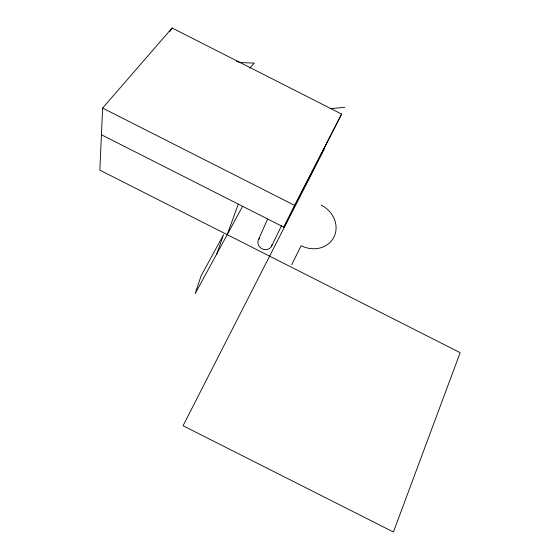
<?xml version="1.0" encoding="UTF-8"?>
<svg xmlns="http://www.w3.org/2000/svg" width="560" height="560" viewBox="0 0 560 560"><rect width="100%" height="100%" fill="white"/><g stroke="black" fill="none" stroke-linecap="round" stroke-linejoin="round"><path stroke-width="0.84" d="M101.423 134.75L283.857 227.199L341.628 114.079L172.095 28L102.627 108.059L99.834 170.142L460.166 352.674L393.421 532L183.064 425.747L324.583 148.456M216.783 253.855L223.566 234.675L201.04 275.968L195.167 293.636L242.592 206.353M227.213 234.668L238.287 204.113M258.51 239.589L267.631 219.051M271.586 246.211L281.743 225.239M283.857 227.199L294.588 205.38L341.628 114.079M291.704 264.761L301.126 245.7A25.592 22.638 29 0 0 333.984 236.964A25.592 22.638 29 0 0 321.195 205.1M169.687 31.633L172.095 28M249.76 68.152L254.31 63.091L240.387 62.58L236.334 61.166M330.239 108.675L344.771 107.324M102.627 108.059L294.588 205.38M272.139 244.58A7.329 6.615 24.7 0 1 261.996 248.801A7.329 6.615 24.7 0 1 259.525 238.182"/></g></svg>
